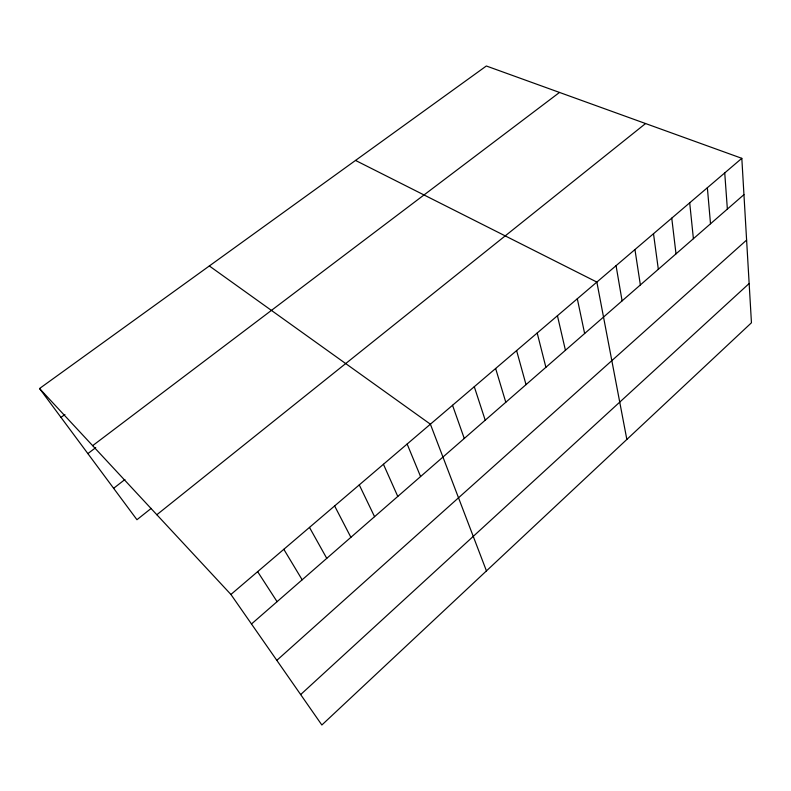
<?xml version="1.0" encoding="UTF-8"?>
<svg xmlns="http://www.w3.org/2000/svg" width="791" height="791" viewBox="0 0 791 791"><rect width="100%" height="100%" fill="white"/><g stroke="black" fill="none" stroke-linecap="round" stroke-linejoin="round"><path stroke-width="1.19" d="M300.659 694.567L749.146 283.524M276.82 660.356L746.605 240.069M251.489 623.98L743.945 194.635M741.82 158.329L751.45 322.777L321.858 725.001L230.923 594.466L741.82 158.329L486.346 65.999L39.55 388.519L136.952 519.717L151.16 508.405M156.836 514.733L645.565 123.544M113.627 488.304L124.919 479.524M87.87 453.599L95.741 447.637M92.646 445.669L559.504 92.438M60.986 417.401L64.921 414.494M355.535 160.435L596.859 282.08L626.848 439.44M209.328 265.964L430.393 424.184L486.445 570.904M39.55 388.519L230.923 594.466M257.639 571.656L277.077 601.674M283.821 549.31L302.162 579.803M309.479 527.409L326.762 558.357M334.623 505.943L350.888 537.316M359.272 484.903L374.558 516.681M383.437 464.268L397.784 496.432M407.138 444.028L420.575 476.558M452.541 405.279L464.268 438.471M474.284 386.72L485.219 420.209M495.631 368.487L505.795 402.263M516.602 350.591L526.015 384.634M537.198 333.011L545.889 367.301M557.437 315.728L565.427 350.275M577.311 298.761L584.638 333.525M616.06 265.677L622.092 300.867M634.946 249.561L640.364 284.938M653.504 233.721L658.33 269.276M671.757 218.138L676.008 253.862M689.703 202.812L693.4 238.704M707.362 187.744L710.516 223.774M724.734 172.913L727.364 209.091"/></g></svg>
